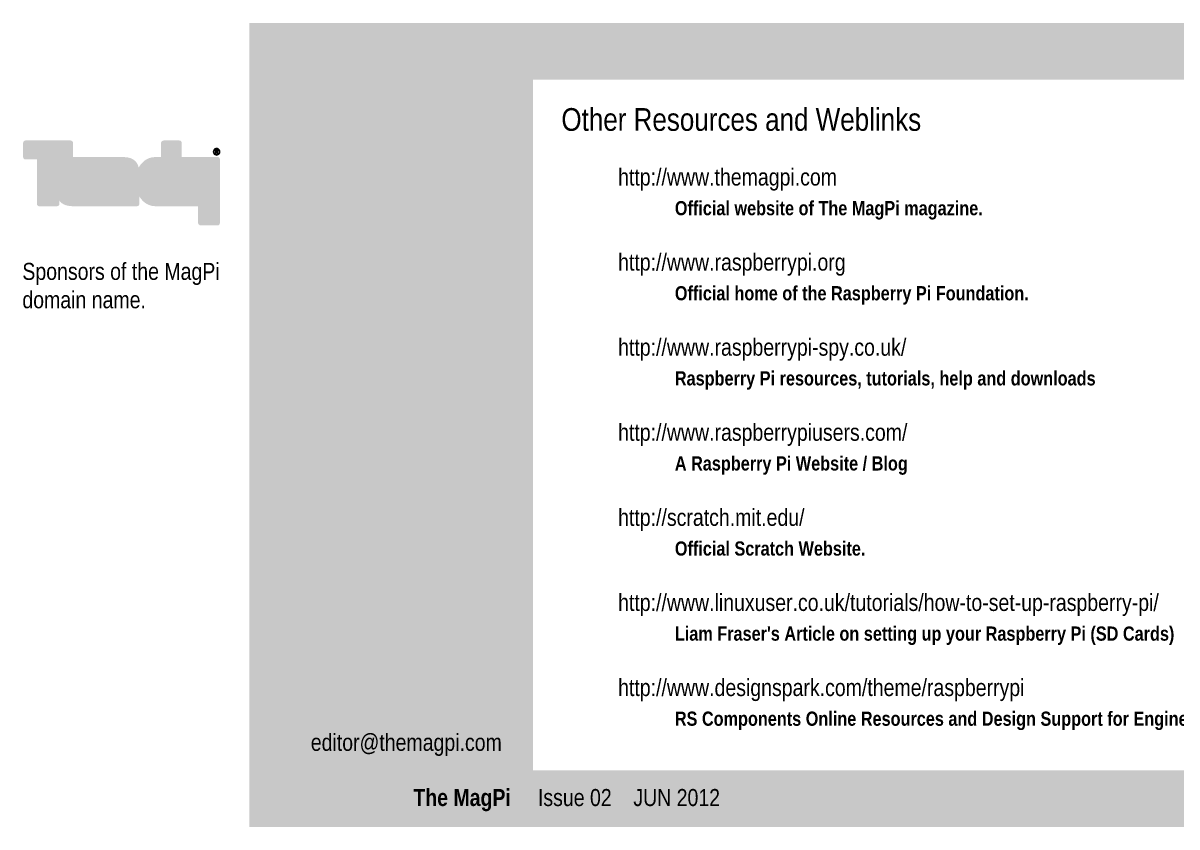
# Model space of a CAD drawing. Header units: millimetres. Extents: x 471 to 1044, y 7 to 541.
# Drawn here: x 729.2 to 932.6, y 155.3 to 297 of the extents above; entities that cross this region are included whole.
import ezdxf

# ---------------------------------------------------------------- set-up
doc = ezdxf.new("R2010")
doc.units = ezdxf.units.MM
for name, color, linetype in [('Background Fill', 3, 'Continuous'), ('TandyLogo', 7, 'Continuous'), ('Text', 7, 'Continuous')]:
    doc.layers.add(name, color=color, linetype=linetype)
doc.styles.get("Standard").update_dxf_attribs({"font": 'arial.ttf'})

# ---------------------------------------------------------------- blocks, each defined once
blk = doc.blocks.new('block 10')
at = {"layer": 'TandyLogo', "lineweight": 0}
for points, knots in [([(208.92, -83.2), (209.27, -83.2), (209.61, -83.29), (209.95, -83.47), (210.28, -83.65), (210.54, -83.91), (210.72, -84.24), (210.91, -84.57), (211, -84.92), (211, -85.28), (211, -85.64), (210.91, -85.99), (210.73, -86.32), (210.54, -86.65), (210.29, -86.91), (209.96, -87.09), (209.63, -87.27), (209.28, -87.36), (208.92, -87.36), (208.56, -87.36), (208.22, -87.27), (207.89, -87.09), (207.56, -86.91), (207.3, -86.65), (207.12, -86.32), (206.93, -85.99), (206.84, -85.64), (206.84, -85.28), (206.84, -84.92), (206.94, -84.57), (207.12, -84.24), (207.31, -83.91), (207.57, -83.65), (207.9, -83.47), (208.23, -83.29), (208.57, -83.2), (208.92, -83.2)], [0, 0, 0, 0, 1, 1, 1, 2, 2, 2, 3, 3, 3, 4, 4, 4, 5, 5, 5, 6, 6, 6, 7, 7, 7, 8, 8, 8, 9, 9, 9, 10, 10, 10, 11, 11, 11, 12, 12, 12, 12]), ([(208.92, -83.55), (208.63, -83.55), (208.35, -83.62), (208.07, -83.77), (207.79, -83.92), (207.58, -84.14), (207.42, -84.41), (207.27, -84.69), (207.19, -84.98), (207.19, -85.28), (207.19, -85.58), (207.26, -85.87), (207.42, -86.15), (207.57, -86.42), (207.79, -86.63), (208.06, -86.79), (208.34, -86.94), (208.62, -87.02), (208.92, -87.02), (209.22, -87.02), (209.51, -86.94), (209.79, -86.79), (210.06, -86.63), (210.28, -86.42), (210.43, -86.15), (210.58, -85.87), (210.66, -85.58), (210.66, -85.28), (210.66, -84.98), (210.58, -84.69), (210.42, -84.41), (210.27, -84.14), (210.05, -83.92), (209.78, -83.77), (209.5, -83.62), (209.21, -83.55), (208.92, -83.55)], [0, 0, 0, 0, 1, 1, 1, 2, 2, 2, 3, 3, 3, 4, 4, 4, 5, 5, 5, 6, 6, 6, 7, 7, 7, 8, 8, 8, 9, 9, 9, 10, 10, 10, 11, 11, 11, 12, 12, 12, 12]), ([(208.01, -86.43), (208.01, -86.43), (208.01, -84.2), (208.01, -84.2), (208.01, -84.2), (208.78, -84.2), (208.78, -84.2), (209.04, -84.2), (209.23, -84.22), (209.35, -84.26), (209.47, -84.3), (209.56, -84.37), (209.63, -84.47), (209.7, -84.58), (209.74, -84.69), (209.74, -84.8), (209.74, -84.97), (209.68, -85.11), (209.56, -85.23), (209.44, -85.35), (209.29, -85.42), (209.1, -85.43), (209.18, -85.47), (209.24, -85.51), (209.29, -85.55), (209.38, -85.64), (209.49, -85.79), (209.62, -86), (209.62, -86), (209.89, -86.43), (209.89, -86.43), (209.89, -86.43), (209.45, -86.43), (209.45, -86.43), (209.45, -86.43), (209.25, -86.08), (209.25, -86.08), (209.1, -85.8), (208.97, -85.63), (208.87, -85.56), (208.81, -85.51), (208.71, -85.48), (208.58, -85.48), (208.58, -85.48), (208.37, -85.48), (208.37, -85.48), (208.37, -85.48), (208.37, -86.43), (208.37, -86.43), (208.37, -86.43), (208.01, -86.43), (208.01, -86.43)], [0, 0, 0, 0, 1, 1, 1, 2, 2, 2, 3, 3, 3, 4, 4, 4, 5, 5, 5, 6, 6, 6, 7, 7, 7, 8, 8, 8, 9, 9, 9, 10, 10, 10, 11, 11, 11, 12, 12, 12, 13, 13, 13, 14, 14, 14, 15, 15, 15, 16, 16, 16, 17, 17, 17, 17]), ([(208.37, -85.17), (208.37, -85.17), (208.81, -85.17), (208.81, -85.17), (209.02, -85.17), (209.16, -85.14), (209.24, -85.08), (209.32, -85.02), (209.35, -84.94), (209.35, -84.83), (209.35, -84.77), (209.34, -84.71), (209.3, -84.65), (209.26, -84.6), (209.21, -84.56), (209.15, -84.54), (209.08, -84.51), (208.96, -84.5), (208.78, -84.5), (208.78, -84.5), (208.37, -84.5), (208.37, -84.5), (208.37, -84.5), (208.37, -85.17), (208.37, -85.17)], [0, 0, 0, 0, 1, 1, 1, 2, 2, 2, 3, 3, 3, 4, 4, 4, 5, 5, 5, 6, 6, 6, 7, 7, 7, 8, 8, 8, 8])]:
    blk.add_open_spline(points, degree=3, knots=knots, dxfattribs=at)

msp = doc.modelspace()

# ---------------------------------------------------------------- hatches: boundary and pattern name
at = {"layer": 'Background Fill', "true_color": 0xffffff}
h = msp.add_hatch(color=7, dxfattribs=at)
h.dxf.hatch_style = 1
edge = h.paths.add_edge_path()
edge.add_spline(control_points=[(754.68, 264.73), (754.68, 264.73), (754.22, 264.73), (754.22, 264.73), (754.22, 264.73), (753.66, 264.73), (753.66, 264.73), (753.66, 264.73), (752.6, 264.74), (752.6, 264.74), (751.66, 264.74), (750.85, 265.11), (750.19, 265.84), (750.02, 266.03), (749.87, 266.24), (749.74, 266.45), (749.74, 266.45), (749.72, 266.47), (749.72, 266.47), (749.72, 266.47), (749.72, 265.15), (749.72, 265.15), (749.72, 264.92), (749.53, 264.73), (749.31, 264.73), (749.31, 264.73), (743.33, 264.73), (743.33, 264.73), (743.32, 264.73), (743.31, 264.74), (743.3, 264.74), (743.3, 264.74), (737.87, 264.74), (737.87, 264.74), (737.87, 264.74), (737.87, 264.74), (737.87, 264.74), (737.11, 264.77), (736.5, 264.95), (736.05, 265.28), (735.87, 265.41), (735.75, 265.57), (735.63, 265.75), (735.63, 265.75), (735.63, 265.49), (735.63, 265.49), (735.64, 265.46), (735.64, 265.44), (735.64, 265.41), (735.64, 265.41), (735.64, 265.15), (735.64, 265.15), (735.64, 264.92), (735.41, 264.73), (735.19, 264.73), (735.19, 264.73), (732.28, 264.73), (732.28, 264.73), (732.27, 264.73), (732.25, 264.74), (732.23, 264.74), (732.22, 264.74), (732.1, 264.73), (732.09, 264.73), (731.86, 264.73), (731.68, 264.92), (731.68, 265.15), (731.68, 265.15), (731.68, 265.41), (731.68, 265.41), (731.68, 265.41), (731.68, 272.98), (731.68, 272.98), (731.68, 272.98), (729.65, 272.98), (729.65, 272.98), (729.42, 272.98), (729.24, 273.17), (729.24, 273.39), (729.24, 273.39), (729.24, 273.42), (729.24, 273.42), (729.24, 273.42), (729.24, 273.66), (729.24, 273.66), (729.24, 273.66), (729.24, 275.62), (729.24, 275.62), (729.24, 275.62), (729.24, 275.88), (729.24, 275.88), (729.24, 276.11), (729.42, 276.33), (729.65, 276.33), (729.65, 276.33), (737.62, 276.33), (737.62, 276.33), (737.85, 276.33), (738.04, 276.11), (738.04, 275.88), (738.04, 275.88), (738.04, 275.62), (738.04, 275.62), (738.04, 275.62), (738.04, 273.66), (738.04, 273.66), (738.04, 273.66), (738.04, 273.42), (738.04, 273.42), (738.04, 273.42), (738.04, 273.4), (738.04, 273.4), (738.04, 273.4), (743.31, 273.4), (743.31, 273.4), (743.31, 273.4), (747.04, 273.4), (747.04, 273.4), (747.84, 273.4), (748.47, 273.18), (748.95, 272.75), (749.3, 272.43), (749.52, 272.04), (749.61, 271.56), (749.61, 271.56), (749.68, 271.67), (749.68, 271.67), (749.81, 271.89), (749.96, 272.1), (750.13, 272.29), (750.8, 273.03), (751.6, 273.4), (752.55, 273.4), (752.55, 273.4), (753.56, 273.4), (753.56, 273.4), (753.56, 273.4), (753.56, 274.14), (753.56, 274.14), (753.56, 274.14), (753.56, 274.81), (753.56, 274.81), (753.56, 274.81), (753.56, 275.67), (753.56, 275.67), (753.56, 275.67), (753.56, 275.93), (753.56, 275.93), (753.56, 276.16), (753.85, 276.33), (754.07, 276.33), (754.07, 276.33), (756.74, 276.33), (756.74, 276.33), (756.75, 276.33), (756.76, 276.33), (756.77, 276.33), (757, 276.33), (757.19, 276.16), (757.19, 275.94), (757.19, 275.94), (757.19, 275.93), (757.19, 275.93), (757.19, 275.93), (757.19, 275.67), (757.19, 275.67), (757.19, 275.67), (757.19, 273.42), (757.19, 273.42), (757.19, 273.42), (763.51, 273.42), (763.51, 273.42), (763.74, 273.42), (763.92, 273.23), (763.92, 273.01), (763.92, 273.01), (763.92, 272.74), (763.92, 272.74), (763.92, 272.74), (763.92, 272.74), (763.92, 272.74), (763.92, 272.74), (763.92, 267.39), (763.92, 267.39), (763.92, 267.39), (763.92, 261.77), (763.92, 261.77), (763.92, 261.65), (763.87, 261.55), (763.8, 261.47), (763.73, 261.4), (763.62, 261.35), (763.51, 261.35), (763.51, 261.35), (760.59, 261.35), (760.59, 261.35), (760.36, 261.35), (760.08, 261.54), (760.08, 261.77), (760.08, 261.77), (760.08, 262.03), (760.08, 262.03), (760.08, 262.03), (760.08, 264.73), (760.08, 264.73), (760.08, 264.73), (754.68, 264.73), (754.68, 264.73)], knot_values=[0, 0, 0, 0, 1, 1, 1, 2, 2, 2, 3, 3, 3, 4, 4, 4, 5, 5, 5, 6, 6, 6, 7, 7, 7, 8, 8, 8, 9, 9, 9, 10, 10, 10, 11, 11, 11, 12, 12, 12, 13, 13, 13, 14, 14, 14, 15, 15, 15, 16, 16, 16, 17, 17, 17, 18, 18, 18, 19, 19, 19, 20, 20, 20, 21, 21, 21, 22, 22, 22, 23, 23, 23, 24, 24, 24, 25, 25, 25, 26, 26, 26, 27, 27, 27, 28, 28, 28, 29, 29, 29, 30, 30, 30, 31, 31, 31, 32, 32, 32, 33, 33, 33, 34, 34, 34, 35, 35, 35, 36, 36, 36, 37, 37, 37, 38, 38, 38, 39, 39, 39, 40, 40, 40, 41, 41, 41, 42, 42, 42, 43, 43, 43, 44, 44, 44, 45, 45, 45, 46, 46, 46, 47, 47, 47, 48, 48, 48, 49, 49, 49, 50, 50, 50, 51, 51, 51, 52, 52, 52, 53, 53, 53, 54, 54, 54, 55, 55, 55, 56, 56, 56, 57, 57, 57, 58, 58, 58, 59, 59, 59, 60, 60, 60, 61, 61, 61, 62, 62, 62, 63, 63, 63, 64, 64, 64, 65, 65, 65, 66, 66, 66, 67, 67, 67, 68, 68, 68, 69, 69, 69, 69], degree=3, periodic=0)
at = {"layer": 'Background Fill', "true_color": 0xbc1717}
h = msp.add_hatch(color=12, dxfattribs=at)
h.dxf.hatch_style = 1
h.paths.add_polyline_path([(735.16, 273.4), (735.16, 265.28), (732.13, 265.28), (732.13, 273.4), (729.69, 273.4), (729.69, 275.8), (737.5, 275.8), (737.5, 273.4)])
h = msp.add_hatch(color=12, dxfattribs=at)
h.dxf.hatch_style = 1
edge = h.paths.add_edge_path()
edge.add_spline(control_points=[(754.01, 275.8), (754.01, 275.8), (754.01, 272.86), (754.01, 272.86), (754.01, 272.86), (752.95, 272.86), (752.95, 272.86), (752, 272.86), (751.2, 272.49), (750.53, 271.75), (749.87, 271.01), (749.54, 270.12), (749.54, 269.07), (749.54, 268.02), (749.87, 267.13), (750.53, 266.39), (751.2, 265.65), (752, 265.28), (752.95, 265.28), (752.95, 265.28), (756.71, 265.28), (756.71, 265.28), (756.71, 265.28), (756.71, 275.8), (756.71, 275.8), (756.71, 275.8), (754.01, 275.8), (754.01, 275.8)], knot_values=[0, 0, 0, 0, 1, 1, 1, 2, 2, 2, 3, 3, 3, 4, 4, 4, 5, 5, 5, 6, 6, 6, 7, 7, 7, 8, 8, 8, 9, 9, 9, 9], degree=3, periodic=0)
edge = h.paths.add_edge_path(flags=16)
edge.add_spline(control_points=[(753.49, 266.65), (752.82, 266.65), (752.27, 267.19), (752.27, 267.86), (752.27, 268.53), (752.82, 269.08), (753.49, 269.08), (754.16, 269.08), (754.7, 268.53), (754.7, 267.86), (754.7, 267.19), (754.16, 266.65), (753.49, 266.65)], knot_values=[0, 0, 0, 0, 1, 1, 1, 2, 2, 2, 3, 3, 3, 4, 4, 4, 4], degree=3, periodic=0)
h = msp.add_hatch(color=12, dxfattribs=at)
h.dxf.hatch_style = 1
edge = h.paths.add_edge_path()
edge.add_spline(control_points=[(741.84, 272.08), (741.38, 272.57), (740.83, 272.87), (740.17, 272.87), (740.17, 272.87), (736.06, 272.87), (736.06, 272.87), (736.06, 272.87), (736.06, 270.76), (736.06, 270.76), (736.06, 270.76), (739.15, 270.76), (739.15, 270.76), (739.36, 270.76), (739.46, 270.69), (739.46, 270.54), (739.46, 270.4), (739.36, 270.3), (739.15, 270.3), (739.15, 270.3), (737.83, 270.3), (737.83, 270.3), (737.18, 270.3), (736.63, 270.06), (736.17, 269.57), (735.71, 269.08), (735.48, 268.49), (735.48, 267.79), (735.48, 267.09), (735.71, 266.5), (736.17, 266.01), (736.63, 265.52), (737.18, 265.28), (737.83, 265.28), (737.83, 265.28), (742.52, 265.28), (742.52, 265.28), (742.52, 265.28), (742.52, 270.3), (742.52, 270.3), (742.52, 271), (742.29, 271.59), (741.84, 272.08)], knot_values=[0, 0, 0, 0, 1, 1, 1, 2, 2, 2, 3, 3, 3, 4, 4, 4, 5, 5, 5, 6, 6, 6, 7, 7, 7, 8, 8, 8, 9, 9, 9, 10, 10, 10, 11, 11, 11, 12, 12, 12, 13, 13, 13, 14, 14, 14, 14], degree=3, periodic=0)
edge = h.paths.add_edge_path(flags=16)
edge.add_spline(control_points=[(739.02, 266.65), (738.35, 266.65), (737.8, 267.19), (737.8, 267.86), (737.8, 268.53), (738.35, 269.08), (739.02, 269.08), (739.69, 269.08), (740.23, 268.53), (740.23, 267.86), (740.23, 267.19), (739.69, 266.65), (739.02, 266.65)], knot_values=[0, 0, 0, 0, 1, 1, 1, 2, 2, 2, 3, 3, 3, 4, 4, 4, 4], degree=3, periodic=0)
h = msp.add_hatch(color=12, dxfattribs=at)
h.dxf.hatch_style = 1
edge = h.paths.add_edge_path()
edge.add_spline(control_points=[(749.19, 270.59), (749.19, 270.59), (749.19, 265.28), (749.19, 265.28), (749.19, 265.28), (746.29, 265.28), (746.29, 265.28), (746.29, 265.28), (746.29, 270.12), (746.29, 270.12), (746.29, 270.47), (746.2, 270.56), (746.03, 270.56), (745.87, 270.56), (745.78, 270.47), (745.78, 270.12), (745.78, 270.12), (745.78, 265.28), (745.78, 265.28), (745.78, 265.28), (742.88, 265.28), (742.88, 265.28), (742.88, 265.28), (742.88, 272.87), (742.88, 272.87), (742.88, 272.87), (746.71, 272.87), (746.71, 272.87), (747.46, 272.87), (748.06, 272.67), (748.51, 272.26), (748.96, 271.85), (749.19, 271.29), (749.19, 270.59)], knot_values=[0, 0, 0, 0, 1, 1, 1, 2, 2, 2, 3, 3, 3, 4, 4, 4, 5, 5, 5, 6, 6, 6, 7, 7, 7, 8, 8, 8, 9, 9, 9, 10, 10, 10, 11, 11, 11, 11], degree=3, periodic=0)
h = msp.add_hatch(color=12, dxfattribs=at)
h.dxf.hatch_style = 1
edge = h.paths.add_edge_path()
edge.add_spline(control_points=[(760, 267.33), (760, 267.33), (760, 272.87), (760, 272.87), (760, 272.87), (757.13, 272.87), (757.13, 272.87), (757.13, 272.87), (757.13, 266.3), (757.13, 266.3), (757.13, 266.03), (757.21, 265.79), (757.38, 265.59), (757.55, 265.38), (757.74, 265.28), (757.96, 265.28), (757.96, 265.28), (760.59, 265.28), (760.59, 265.28), (760.59, 265.28), (760.59, 264.11), (760.59, 264.11), (760.59, 264.11), (760.59, 261.9), (760.59, 261.9), (760.59, 261.9), (762.53, 261.9), (762.53, 261.9), (762.53, 261.9), (763.36, 261.9), (763.36, 261.9), (763.36, 261.9), (763.36, 272.87), (763.36, 272.87), (763.36, 272.87), (760.59, 272.87), (760.59, 272.87), (760.59, 272.87), (760.59, 267.49), (760.59, 267.49), (760.59, 267.49), (760.59, 267.49), (760.59, 267.49), (760.59, 267.49), (760.59, 267.34), (760.59, 267.33), (760.59, 267.17), (760.46, 267.04), (760.3, 267.04), (760.14, 267.04), (760, 267.17), (760, 267.33)], knot_values=[0, 0, 0, 0, 1, 1, 1, 2, 2, 2, 3, 3, 3, 4, 4, 4, 5, 5, 5, 6, 6, 6, 7, 7, 7, 8, 8, 8, 9, 9, 9, 10, 10, 10, 11, 11, 11, 12, 12, 12, 13, 13, 13, 14, 14, 14, 15, 15, 15, 16, 16, 16, 17, 17, 17, 17], degree=3, periodic=0)

# ---------------------------------------------------------------- linework, layer by layer
at = {"layer": 'Background Fill', "color": 251, "true_color": 0x505050}
msp.add_solid([(769.11, 297.03), (819.11, 297.03), (769.11, 165.32), (819.11, 165.32)], dxfattribs=at)
at = {"layer": 'Background Fill', "color": 77, "true_color": 0x5d6a34}
msp.add_solid([(819.11, 297.03), (979.11, 297.03), (819.11, 287.03), (979.11, 287.03)], dxfattribs=at)
at = {"layer": 'Background Fill', "color": 26, "true_color": 0x751d00}
msp.add_solid([(769.11, 165.32), (979.11, 165.32), (769.11, 155.32), (979.11, 155.32)], dxfattribs=at)

# ---------------------------------------------------------------- block references
at = {"layer": 'TandyLogo', "xscale": 0.28, "yscale": 0.28, "zscale": 0.28}
msp.add_blockref('block 10', (704.84, 298.22), dxfattribs=at)

# ---------------------------------------------------------------- texts
at = {"layer": 'Text', "attachment_point": 1}
for s, width, insert, char_height in [('{\\fArial Narrow|b0|i0|c0|p34;\\C30;Other Resources and Weblinks}', 63.4087, (824.11, 282.03), 4), ('{\\fArial Narrow|b0|i0|c0|p34;\\C144;http://www.themagpi.com}', 121, (834.11, 271.39), 3), ('{\\fArial Narrow|b1|i0|c0|p34;Official website of The MagPi magazine.}', 111, (844.11, 265.65), 2.5), ('{\\fArial Narrow|b0|i0|c0|p34;\\C144;http://www.raspberrypi.org}', 121, (834.11, 256.39), 3), ('{\\fArial Narrow|b1|i0|c0|p34;Official home of the Raspberry Pi Foundation.}', 111, (844.11, 250.65), 2.5), ('{\\fArial Narrow|b0|i0|c0|p34;\\C144;http://www.raspberrypi-spy.co.uk/}', 121, (834.11, 241.39), 3), ('{\\fArial Narrow|b1|i0|c0|p34;Raspberry Pi resources, tutorials, help and downloads}', 111, (844.11, 235.65), 2.5), ('{\\fArial Narrow|b0|i0|c0|p34;\\C144;http://www.raspberrypiusers.com/}', 121, (834.11, 226.39), 3), ('{\\fArial Narrow|b1|i0|c0|p34;A Raspberry Pi Website / Blog}', 111, (844.11, 220.65), 2.5), ('{\\fArial Narrow|b0|i0|c0|p34;\\C144;http://scratch.mit.edu/}', 121, (834.11, 211.39), 3), ('{\\fArial Narrow|b1|i0|c0|p34;Official Scratch Website.}', 111, (844.11, 205.65), 2.5), ('{\\fArial Narrow|b0|i0|c0|p34;\\C144;http://www.linuxuser.co.uk/tutorials/how-to-set-up-raspberry-pi/}', 121, (834.11, 196.39), 3), ("{\\fArial Narrow|b1|i0|c0|p34;Liam Fraser's Article on setting up your Raspberry Pi (SD Cards)}", 111, (844.11, 190.65), 2.5), ('{\\fArial Narrow|b0|i0|c0|p34;\\C144;http://www.designspark.com/theme/raspberrypi}', 121, (834.11, 181.39), 3), ('{\\fArial Narrow|b1|i0|c0|p34;RS Components Online Resources and Design Support for Engineers}', 111, (844.11, 175.65), 2.5)]:
    msp.add_mtext_dynamic_manual_height_columns(s, width=width, gutter_width=12.5, heights=[0], dxfattribs=dict(at, insert=insert, char_height=char_height))
at = {"layer": 'Text', "color": 255, "char_height": 3, "attachment_point": 1}
for s, width, insert in [('{\\fArial Narrow|b0|i0|c0|p34;Sponsors of the MagPi domain name.\\H1.3422x; }', 35, (729.11, 254.75)), ('{\\fArial Narrow|b1|i0|c0|p34;The MagPi\\fArial Narrow|b0|i0|c0|p34;     Issue 02    JUN 2012}', 89.5398, (798.02, 162))]:
    msp.add_mtext_dynamic_manual_height_columns(s, width=width, gutter_width=12.5, heights=[0], dxfattribs=dict(at, insert=insert))
at = {"layer": 'Text', "color": 40, "insert": (779.11, 171.73), "char_height": 3, "attachment_point": 1}
msp.add_mtext_dynamic_manual_height_columns('\\pi0.83424;{\\fArial Narrow|b0|i0|c0|p34;editor@themagpi.com}', width=35, gutter_width=12.5, heights=[0], dxfattribs=at)

doc.saveas('drawing.dxf')
